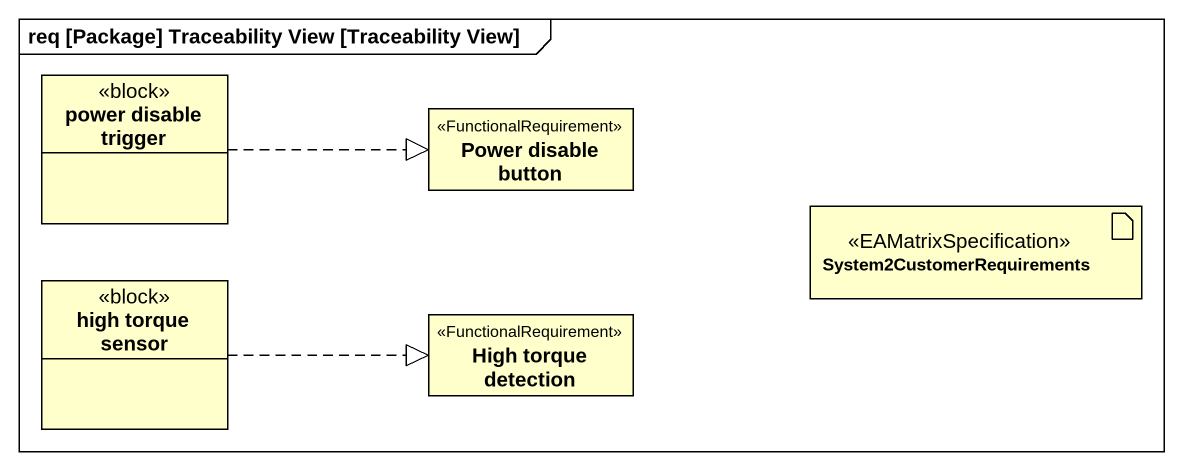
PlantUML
@startuml
mainframe req [Package] Traceability View [Traceability View]
allowmixing
hide circle
hide empty members
class "power disable trigger" as power_disable_trigger <<block>>
class "Power disable button" as Power_disable_button <<FunctionalRequirement>>
artifact System2CustomerRequirements <<EAMatrixSpecification>>
class "high torque sensor" as high_torque_sensor <<block>>
class "High torque detection" as High_torque_detection <<FunctionalRequirement>>
power_disable_trigger .right.|> Power_disable_button
high_torque_sensor .right.|> High_torque_detection
@enduml
